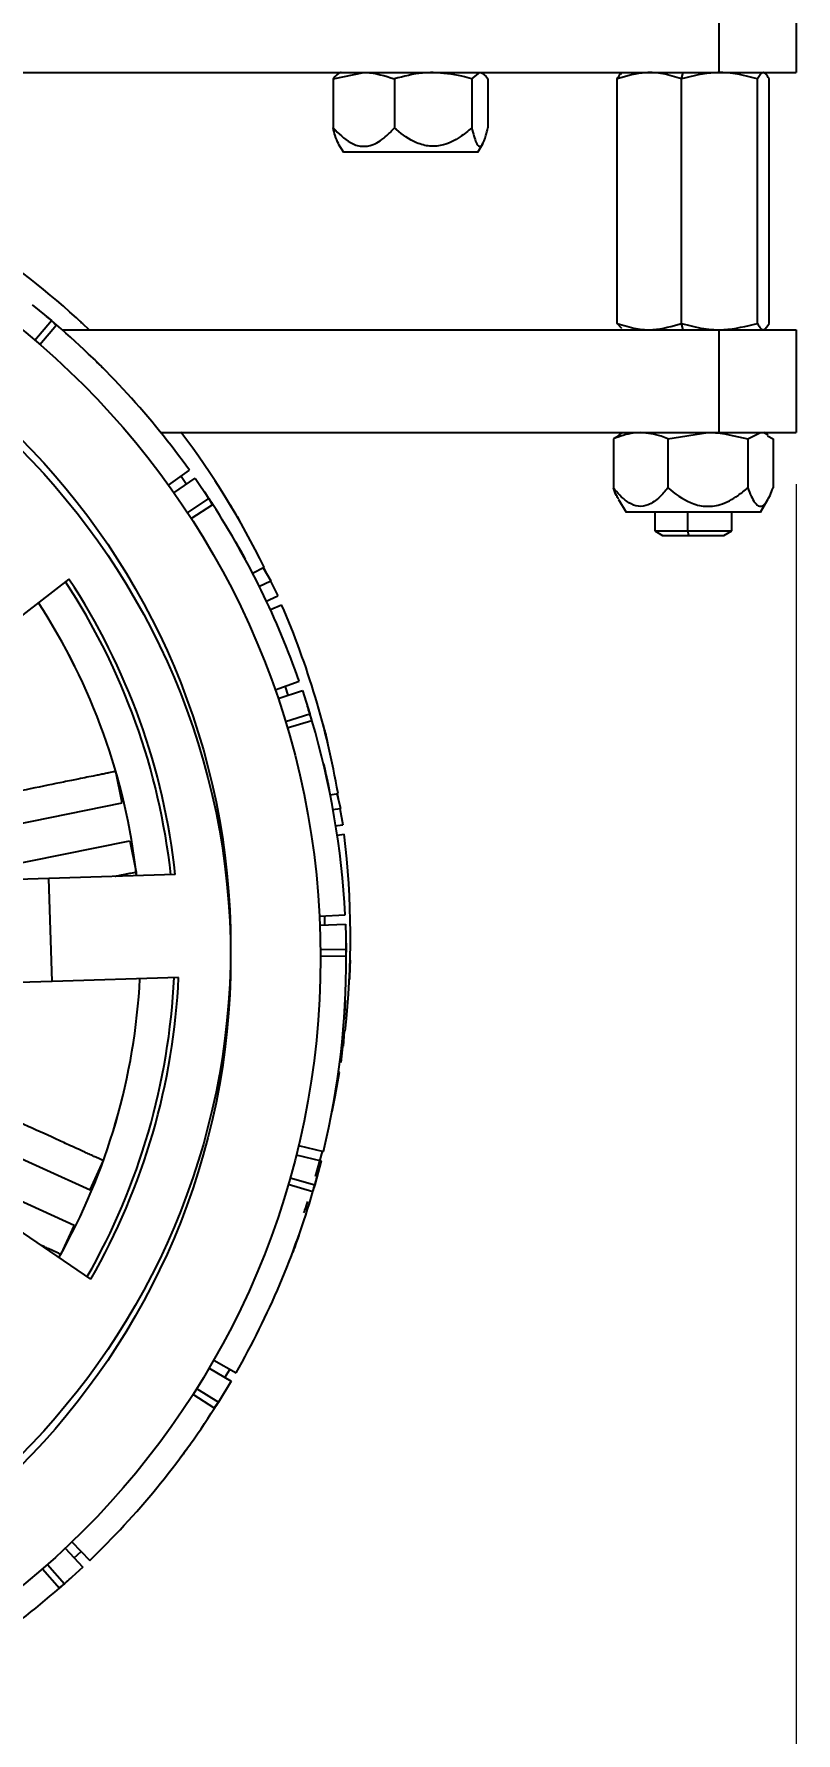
# Model space of a CAD drawing. Header units: millimetres. Extents: x 53 to 380, y 29 to 265.
# Drawn here: x 175.66 to 190.48, y 202.03 to 235.06 of the extents above; entities that cross this region are included whole.
import ezdxf

# ---------------------------------------------------------------- set-up
doc = ezdxf.new("R2010")
doc.units = ezdxf.units.MM
doc.styles.add('SLDTEXTSTYLE0', font='TXT', dxfattribs={"width": 0.75})
doc.dimstyles.new('SLDDIMSTYLE0', dxfattribs={"dimtxt": 3.5, "dimasz": 3.302, "dimexe": 0, "dimexo": 0.0625, "dimgap": 0.875, "dimtad": 1, "dimlfac": 2, "dimrnd": 1e-09, "dimzin": 4, "dimdsep": 46, "dimtxsty": 'SLDTEXTSTYLE0', "dimsah": 1, "dimcen": 0.09, "dimadec": 0, "dimazin": 1, "dimtfac": 1, "dimtofl": 0, "dimtmove": 0, "dimatfit": 3, "dimfxl": 1, "dimfrac": 2, "dimtolj": 1, "dimtzin": 12, "dimarcsym": 0})

# ---------------------------------------------------------------- blocks, each defined once
blk = doc.blocks.new('_D')
at = {"color": 7, "linetype": 'Continuous', "lineweight": 0, "transparency": 16777216}
for p, q in [((190.484, 226.312), (190.484, 184.535)), ((53.484, 210.562), (53.484, 184.535)), ((190.484, 185.535), (53.484, 185.535))]:
    blk.add_line(p, q, dxfattribs=at)
at = {"color": 7, "linetype": 'Continuous', "lineweight": 18, "transparency": 16777216}
for points in [[(53.484, 185.535), (56.786, 185.027), (56.786, 186.043)], [(190.484, 185.535), (187.182, 186.043), (187.182, 185.027)]]:
    blk.add_solid(points, dxfattribs=at)
at = {"color": 7, "linetype": 'Continuous', "lineweight": 18, "transparency": 16777216, "insert": (109.937, 190.047), "char_height": 3.5, "attachment_point": 1, "style": 'SLDTEXTSTYLE0'}
blk.add_mtext('274.00', dxfattribs=at)

msp = doc.modelspace()

# ---------------------------------------------------------------- linework, layer by layer
at = {"color": 7, "linetype": 'Continuous', "lineweight": 25}
for p, q in [((188.9835, 235.8116), (188.9835, 234.3116)), ((190.4835, 235.8116), (190.4835, 234.3116)), ((116.9602, 234.3116), (188.9835, 234.3116)), ((181.4786, 234.1888), (182.0738, 234.3116)), ((184.1741, 234.1888), (184.3313, 234.3116)), ((187.1085, 234.3116), (187.0921, 234.3021)), ((188.255, 234.1875), (188.2859, 234.3116)), ((188.9835, 234.3116), (190.4835, 234.3116)), ((189.875, 234.3021), (189.8585, 234.3116)), ((181.4786, 234.1888), (181.4786, 233.2366)), ((182.6691, 234.1888), (182.6691, 233.2366)), ((184.1741, 234.1888), (184.1741, 233.2366)), ((184.4885, 234.1888), (184.4885, 233.2366)), ((187.0066, 229.4357), (187.0066, 234.1875)), ((188.255, 229.4357), (188.255, 234.1875)), ((189.7319, 229.4357), (189.7319, 234.1875)), ((189.9605, 229.4357), (189.9605, 234.1875)), ((181.5767, 232.9313), (181.5781, 232.929)), ((181.5781, 232.929), (181.6773, 232.7616)), ((184.2898, 232.7616), (184.389, 232.929)), ((183.3997, 232.7616), (181.6773, 232.7616)), ((184.2898, 232.7616), (183.3997, 232.7616)), ((175.6248, 229.7982), (175.9969, 229.4918)), ((175.6734, 229.1105), (175.9969, 229.4918)), ((175.7721, 229.0261), (176.0988, 229.4047)), ((175.9969, 229.4918), (176.0919, 229.3967)), ((176.2057, 229.3116), (188.9835, 229.3116)), ((187.0932, 229.3322), (187.0066, 229.4357)), ((187.0921, 229.3211), (187.1085, 229.3116)), ((188.2859, 229.3116), (188.255, 229.4357)), ((188.9835, 229.3116), (188.9835, 227.3116)), ((188.9835, 229.3116), (190.4835, 229.3116)), ((189.8585, 229.3116), (189.875, 229.3211)), ((190.4835, 229.3116), (190.4835, 227.3116)), ((178.125, 227.3116), (188.9835, 227.3116)), ((187.1085, 227.3116), (187.0264, 227.2642)), ((187.9908, 227.1888), (188.7675, 227.3116)), ((188.9835, 227.3116), (190.4835, 227.3116)), ((189.5442, 227.1888), (189.7906, 227.3116)), ((189.9406, 227.2642), (189.8585, 227.3116)), ((187.037, 227.2459), (186.93, 227.1888)), ((186.93, 227.1888), (186.93, 226.2366)), ((187.9908, 227.1888), (187.9908, 226.2366)), ((189.5442, 227.1888), (189.5442, 226.2366)), ((189.93, 227.2459), (190.037, 227.1888)), ((190.037, 227.1888), (190.037, 226.2366)), ((178.2772, 226.2871), (178.6833, 226.5788)), ((178.3817, 226.1398), (178.7912, 226.4267)), ((178.5202, 226.4623), (178.6239, 226.3104)), ((178.7912, 226.4267), (179.0619, 226.0279)), ((178.6441, 225.7533), (179.0619, 226.0279)), ((179.0619, 226.0279), (179.1263, 225.9099)), ((187.0297, 226.0107), (187.0298, 226.0106)), ((187.0298, 226.0106), (187.1773, 225.7616)), ((189.7898, 225.7616), (189.9373, 226.0106)), ((178.7151, 225.6444), (179.1351, 225.9156)), ((187.5116, 225.7616), (187.1773, 225.7616)), ((189.7898, 225.7616), (187.5116, 225.7616)), ((187.7335, 225.7616), (187.7335, 225.4011)), ((189.2335, 225.4011), (189.2335, 225.7616)), ((187.7335, 225.4011), (187.8885, 225.3116)), ((187.7335, 225.4011), (188.3757, 225.4011)), ((187.8885, 225.3116), (188.398, 225.3116)), ((188.3757, 225.4011), (189.2335, 225.4011)), ((188.398, 225.3116), (188.3757, 225.4011)), ((188.398, 225.3116), (189.0785, 225.3116)), ((189.0785, 225.3116), (189.2335, 225.4011)), ((179.9096, 224.5811), (180.1384, 224.694)), ((180.119, 224.6844), (180.2664, 224.4284)), ((180.124, 224.6869), (180.1682, 224.5989)), ((176.3388, 224.4649), (174.3937, 222.9563)), ((180.0301, 224.3171), (180.2664, 224.4284)), ((180.2562, 224.4236), (180.4004, 224.1364)), ((180.1632, 224.0305), (180.4004, 224.1364)), ((180.2562, 223.8708), (180.4754, 223.9658)), ((180.347, 222.3106), (180.8188, 222.476)), ((180.5425, 222.3768), (180.598, 222.2028)), ((180.4058, 222.1398), (180.8795, 222.2997)), ((180.8795, 222.2997), (181.0269, 221.8408)), ((180.5487, 221.695), (181.0269, 221.8408)), ((180.586, 221.5706), (181.0655, 221.7125)), ((181.0269, 221.8408), (181.0554, 221.7095)), ((177.3733, 220.1108), (177.2488, 220.7233)), ((181.3717, 220.5112), (181.4017, 220.3681)), ((171.9835, 219.0154), (177.3733, 220.1108)), ((181.4214, 220.2705), (181.5731, 220.2969)), ((181.4655, 219.9817), (181.6211, 220.006)), ((181.5518, 220.2932), (181.6211, 220.006)), ((181.5574, 220.2942), (181.575, 220.1972)), ((181.61, 220.0042), (181.6674, 219.6881)), ((181.5129, 219.6672), (181.6674, 219.6881)), ((173.5302, 218.5644), (177.5227, 219.3759)), ((177.5227, 219.3759), (177.6472, 218.7634)), ((181.5575, 219.4867), (181.6914, 219.5033)), ((178.4076, 218.7173), (175.9473, 218.6402)), ((175.9473, 218.6402), (168.7037, 218.4131)), ((176.01, 216.6412), (175.9473, 218.6402)), ((181.2126, 217.9121), (181.712, 217.9378)), ((181.2209, 217.7316), (181.7205, 217.7516)), ((181.3092, 217.9171), (181.3129, 217.7342)), ((181.7205, 217.7516), (181.7327, 217.2698)), ((181.2327, 217.2646), (181.7327, 217.2698)), ((181.2335, 217.1347), (181.7335, 217.1357)), ((181.7327, 217.2698), (181.723, 217.1357)), ((178.4703, 216.7183), (176.01, 216.6412)), ((176.01, 216.6412), (168.7664, 216.414)), ((181.6695, 215.4348), (181.6299, 215.063)), ((181.6711, 215.6782), (181.711, 215.6737)), ((181.6895, 215.6762), (181.6751, 215.3811)), ((181.6951, 215.6755), (181.6847, 215.5776)), ((171.5435, 214.9606), (176.7479, 212.5876)), ((181.5813, 214.8821), (181.6008, 214.8789)), ((172.7307, 213.595), (176.4368, 211.9052)), ((180.804, 213.4478), (181.2904, 213.3319)), ((176.7479, 212.5876), (177.0072, 213.1563)), ((180.7611, 213.2723), (181.2461, 213.1508)), ((181.2461, 213.1508), (181.122, 212.685)), ((180.6408, 212.8209), (181.122, 212.685)), ((180.605, 212.696), (181.085, 212.5562)), ((181.122, 212.685), (181.0749, 212.5591)), ((176.7656, 210.8525), (174.7299, 212.2362)), ((176.4368, 211.9052), (176.1775, 211.3365)), ((179.0636, 209.1232), (179.4947, 208.87)), ((179.1542, 209.2795), (179.5882, 209.0312)), ((179.4947, 208.87), (179.2444, 208.458)), ((179.3727, 208.9387), (179.4694, 209.0964)), ((178.7514, 208.6142), (179.1726, 208.3448)), ((178.821, 208.724), (179.2444, 208.458)), ((179.2444, 208.458), (179.1638, 208.3505)), ((176.2659, 205.6205), (176.6082, 205.256)), ((176.3969, 205.7449), (176.7433, 205.3844)), ((176.44, 205.4316), (176.5759, 205.5555)), ((175.823, 205.22), (176.1512, 204.8428)), ((175.9206, 205.3057), (176.252, 204.9313)), ((176.6082, 205.256), (176.252, 204.9313)), ((176.252, 204.9313), (176.1443, 204.8508))]:
    msp.add_line(p, q, dxfattribs=at)
at = {"color": 8, "linetype": 'Continuous', "lineweight": 25}
msp.add_line((188.3757, 225.4011), (188.3757, 225.7616), dxfattribs=at)
at = {"color": 7, "linetype": 'Continuous', "lineweight": 25, "flags": 128}
for points in [[(181.4566, 214.1138), (181.5163, 214.4066), (181.6008, 214.8789)], [(181.1329, 212.8487), (181.1796, 213.0076), (181.27, 213.3342)]]:
    msp.add_lwpolyline(points, dxfattribs=at)
at = {"color": 7, "linetype": 'Continuous', "lineweight": 25}
for centre, radius in [((165.4835, 217.101), 15.75), ((165.4838, 217.3116), 14), ((165.4835, 217.101), 14)]:
    msp.add_circle(centre, radius, dxfattribs=at)
for centre, radius, start, end in [((165.5646, 217.506), 16.25, 46.59387, 56.15104), ((165.4835, 217.101), 16.25, 49.21313, 50.25292), ((165.4835, 217.101), 16.25, 35.67911, 49.21327), ((165.5646, 217.506), 16.25, 26.25325, 37.1481), ((165.4835, 217.101), 16.25, 32.84949, 33.88929), ((165.4835, 217.101), 16.25, 19.31547, 32.84963), ((165.4838, 217.3116), 12.9125, 6.23763, 33.35428), ((165.4838, 217.3116), 13, 6.20768, 33.38423), ((165.4835, 217.3116), 12.25, 6.47837, 33.11279), ((165.4838, 217.3116), 12.25, 6.47837, 33.11354), ((165.5646, 217.506), 16.25, 9.88961, 23.42377), ((165.4835, 217.101), 16.25, 16.48586, 17.52565), ((165.4835, 217.101), 16.25, 2.95183, 16.486), ((165.5646, 217.506), 16.25, 353.52597, 7.06014), ((165.4835, 217.101), 16.25, 0.12222, 1.16201), ((165.4835, 217.101), 16.25, 346.5882, 0.12236), ((165.4838, 217.3116), 12.9125, 330.23763, 357.35428), ((165.4838, 217.3116), 13, 330.20768, 357.38423), ((165.4835, 217.3116), 12.25, 330.47912, 357.11354), ((165.4838, 217.3116), 12.25, 330.47837, 357.11354), ((165.4835, 217.101), 16.25, 343.75858, 344.79838), ((165.4835, 217.101), 16.25, 330.22456, 343.75872), ((165.4835, 217.101), 16.25, 327.39495, 328.43474), ((165.4835, 217.101), 16.25, 313.86092, 327.39509), ((165.4835, 217.101), 16.25, 297.49729, 311.03145), ((165.4835, 217.101), 16.25, 311.03131, 312.07111)]:
    msp.add_arc(centre, radius, start, end, dxfattribs=at)
for points, knots in [([(181.6358, 234.3116), (181.632, 234.3115), (181.5789, 234.3097), (181.5269, 234.2471), (181.4786, 234.1888)], [0, 0, 0, 0, 0.0701532, 1, 1, 1, 1]), ([(182.0738, 234.3116), (182.0879, 234.3115), (182.289, 234.3097), (182.486, 234.2471), (182.6691, 234.1888)], [0, 0, 0, 0, 0.0701521, 1, 1, 1, 1]), ([(183.4216, 234.3116), (183.3532, 234.3098), (183.0985, 234.303), (182.8505, 234.237), (182.6691, 234.1888)], [0, 0, 0, 0, 0.2686352, 1, 1, 1, 1]), ([(184.1741, 234.1888), (184.1109, 234.2073), (183.8657, 234.2793), (183.6108, 234.2978), (183.4216, 234.3116)], [0, 0, 0, 0, 0.2575545, 1, 1, 1, 1]), ([(184.3313, 234.3116), (184.335, 234.3115), (184.3881, 234.3097), (184.4401, 234.2471), (184.4885, 234.1888)], [0, 0, 0, 0, 0.0701481, 1, 1, 1, 1]), ([(188.255, 234.1875), (188.1339, 234.2263), (187.9065, 234.2994), (187.4813, 234.3289), (187.1903, 234.2422), (187.0066, 234.1875)], [0, 0, 0, 0, 0.2956535, 0.5552824, 1, 1, 1, 1]), ([(187.0066, 234.1875), (187.0287, 234.231), (187.0571, 234.2868), (187.0864, 234.2933), (187.0928, 234.2947)], [0, 0, 0, 0, 0.7802085, 1, 1, 1, 1]), ([(189.7319, 234.1875), (189.5887, 234.2263), (189.3197, 234.2994), (188.8167, 234.3289), (188.4724, 234.2422), (188.255, 234.1875)], [0, 0, 0, 0, 0.2956524, 0.555281, 1, 1, 1, 1]), ([(189.9605, 234.1875), (189.9383, 234.2263), (189.8967, 234.2994), (189.8189, 234.3289), (189.7656, 234.2422), (189.7319, 234.1875)], [0, 0, 0, 0, 0.2956533, 0.5552832, 1, 1, 1, 1]), ([(181.5808, 232.9306), (181.5588, 232.9776), (181.5218, 233.0563), (181.491, 233.1848), (181.4786, 233.2366)], [0, 0, 0, 0, 0.5967589, 1, 1, 1, 1]), ([(181.4786, 233.2366), (181.5848, 233.1278), (181.7511, 232.9575), (182.0311, 232.8603), (182.2842, 232.9025), (182.4966, 233.0523), (182.6217, 233.186), (182.6691, 233.2366)], [0, 0, 0, 0, 0.299137, 0.4681417, 0.6379812, 0.8628307, 1, 1, 1, 1]), ([(184.1741, 233.2366), (184.1005, 233.1749), (183.935, 233.0364), (183.6591, 232.8954), (183.358, 232.863), (183.0319, 232.9545), (182.8128, 233.1104), (182.6824, 233.2249), (182.6691, 233.2366)], [0, 0, 0, 0, 0.1677338, 0.3769162, 0.5370133, 0.6969889, 0.9691368, 1, 1, 1, 1]), ([(184.1741, 233.2366), (184.2022, 233.1278), (184.2461, 232.9575), (184.32, 232.8603), (184.3869, 232.9025), (184.4429, 233.0523), (184.476, 233.186), (184.4885, 233.2366)], [0, 0, 0, 0, 0.2991379, 0.4681419, 0.6379816, 0.8628329, 1, 1, 1, 1]), ([(176.542, 229.4876), (176.5468, 229.4832), (176.5565, 229.4745), (176.6184, 229.4171), (176.6494, 229.3883)], [0, 0, 0, 0, 0.4988855, 1, 1, 1, 1]), ([(187.0066, 229.4357), (187.1276, 229.3969), (187.355, 229.3238), (187.7802, 229.2943), (188.0712, 229.381), (188.255, 229.4357)], [0, 0, 0, 0, 0.29565209, 0.55528417, 1, 1, 1, 1]), ([(188.255, 229.4357), (188.3982, 229.3969), (188.6672, 229.3238), (189.1703, 229.2943), (189.5146, 229.381), (189.7319, 229.4357)], [0, 0, 0, 0, 0.2956524, 0.5552853, 1, 1, 1, 1]), ([(189.7319, 229.4357), (189.7541, 229.3969), (189.7957, 229.3238), (189.8736, 229.2943), (189.9269, 229.381), (189.9605, 229.4357)], [0, 0, 0, 0, 0.2956527, 0.5552832, 1, 1, 1, 1]), ([(176.7358, 228.8249), (176.7409, 228.82), (176.7512, 228.8102), (176.8356, 228.7283), (176.9241, 228.642), (176.9914, 228.5739), (177.0056, 228.5594)], [0, 0, 0, 0, 0.3040608, 0.6094741, 0.9172036, 1, 1, 1, 1]), ([(187.4604, 227.3116), (187.4122, 227.3098), (187.2327, 227.303), (187.0579, 227.237), (186.93, 227.1888)], [0, 0, 0, 0, 0.2686315, 1, 1, 1, 1]), ([(187.9908, 227.1888), (187.9462, 227.2073), (187.7734, 227.2793), (187.5937, 227.2978), (187.4604, 227.3116)], [0, 0, 0, 0, 0.2575518, 1, 1, 1, 1]), ([(188.7675, 227.3116), (188.7859, 227.3115), (189.0482, 227.3097), (189.3052, 227.2471), (189.5442, 227.1888)], [0, 0, 0, 0, 0.0701467, 1, 1, 1, 1]), ([(187.0371, 226.0149), (187.021, 226.0378), (186.9819, 226.0936), (186.9493, 226.1835), (186.93, 226.2366)], [0, 0, 0, 0, 0.4095822, 1, 1, 1, 1]), ([(187.9908, 226.2366), (187.9389, 226.1749), (187.8222, 226.0364), (187.6278, 225.8954), (187.4155, 225.863), (187.1857, 225.9545), (187.0313, 226.1104), (186.9394, 226.2249), (186.93, 226.2366)], [0, 0, 0, 0, 0.16773475, 0.37691797, 0.53701324, 0.69698835, 0.96913664, 1, 1, 1, 1]), ([(187.9908, 226.2366), (188.1294, 226.1278), (188.3464, 225.9575), (188.7117, 225.8603), (189.042, 225.9025), (189.3191, 226.0523), (189.4824, 226.186), (189.5442, 226.2366)], [0, 0, 0, 0, 0.2991373, 0.4681416, 0.6379837, 0.862834, 1, 1, 1, 1]), ([(189.5442, 226.2366), (189.5882, 226.1278), (189.6571, 225.9575), (189.7729, 225.8603), (189.8777, 225.9025), (189.9656, 226.0523), (190.0174, 226.186), (190.037, 226.2366)], [0, 0, 0, 0, 0.2991386, 0.4681431, 0.6379818, 0.8628316, 1, 1, 1, 1]), ([(179.473, 225.9095), (179.4767, 225.9035), (179.4841, 225.8913), (179.5444, 225.7903), (179.6075, 225.684), (179.6547, 225.6007), (179.6647, 225.5831)], [0, 0, 0, 0, 0.30406038, 0.60947843, 0.91720518, 1, 1, 1, 1]), ([(179.583, 225.1799), (179.5865, 225.1738), (179.5936, 225.1614), (179.6516, 225.059), (179.7122, 224.9513), (179.7575, 224.867), (179.7671, 224.8491)], [0, 0, 0, 0, 0.3040605, 0.609475, 0.9172049, 1, 1, 1, 1]), ([(181.2771, 221.6507), (181.279, 221.6438), (181.2827, 221.63), (181.3121, 221.5161), (181.3426, 221.3964), (181.3645, 221.3032), (181.3691, 221.2835)], [0, 0, 0, 0, 0.3040605, 0.6094787, 0.917205, 1, 1, 1, 1]), ([(177.2488, 220.7233), (177.2173, 220.7169), (177.1774, 220.7088), (177.0988, 220.6928), (177.0538, 220.6837), (177.0051, 220.6738), (176.9538, 220.6634), (176.9053, 220.6535), (176.8024, 220.6326), (176.6807, 220.6079), (176.5053, 220.5722), (176.165, 220.503), (175.6225, 220.3928), (174.9293, 220.2519), (174.2453, 220.1129), (173.5712, 219.9758), (172.906, 219.8406), (172.3727, 219.7323), (172.072, 219.6711), (171.9835, 219.6532)], [0, 0, 0, 0, 0.0424929, 0.0537769, 0.0628054, 0.0712834, 0.0791482, 0.0875332, 0.0970292, 0.1425024, 0.192865, 0.2619337, 0.3877622, 0.4998402, 0.6147066, 0.7287853, 0.8414981, 0.9533837, 1, 1, 1, 1]), ([(181.2879, 220.8804), (181.2896, 220.8735), (181.293, 220.8596), (181.3197, 220.7451), (181.3475, 220.6247), (181.3672, 220.531), (181.3714, 220.5111)], [0, 0, 0, 0, 0.3040606, 0.6094757, 0.9172053, 1, 1, 1, 1]), ([(177.6472, 218.7634), (177.6157, 218.757), (177.5758, 218.7489), (177.4971, 218.7329), (177.4522, 218.7238), (177.4034, 218.7138), (177.352, 218.7034), (177.3042, 218.6937), (177.2643, 218.6856), (177.2467, 218.682), (177.2405, 218.6807)], [0, 0, 0, 0, 0.4160996, 0.5265949, 0.6149986, 0.6980159, 0.775035, 0.8571424, 0.9501289, 1, 1, 1, 1]), ([(181.8084, 217.0561), (181.8082, 217.049), (181.8079, 217.0347), (181.804, 216.9171), (181.7996, 216.7936), (181.7943, 216.6981), (181.7932, 216.6778)], [0, 0, 0, 0, 0.3040606, 0.60947879, 0.91720529, 1, 1, 1, 1]), ([(181.7125, 216.2747), (181.7122, 216.2676), (181.7115, 216.2534), (181.7049, 216.1359), (181.6976, 216.0125), (181.6901, 215.9171), (181.6886, 215.8969)], [0, 0, 0, 0, 0.3040606, 0.6094754, 0.9172048, 1, 1, 1, 1]), ([(177.0072, 213.1563), (176.978, 213.1696), (176.9409, 213.1865), (176.8679, 213.2198), (176.8262, 213.2388), (176.7809, 213.2595), (176.7333, 213.2812), (176.6882, 213.3017), (176.5927, 213.3453), (176.4798, 213.3968), (176.3169, 213.471), (176.0009, 213.6151), (175.4972, 213.8448), (174.8536, 214.1383), (174.2184, 214.4278), (173.5927, 214.7132), (172.9745, 214.995), (172.3505, 215.2796), (171.9459, 215.4641), (171.7378, 215.5589)], [0, 0, 0, 0, 0.0396476, 0.0501759, 0.0585998, 0.06651, 0.0738482, 0.0816718, 0.0905318, 0.1329599, 0.17995, 0.2443936, 0.3617963, 0.4663687, 0.5735432, 0.6799828, 0.7851477, 0.8895408, 1, 1, 1, 1]), ([(180.978, 212.359), (180.9618, 212.3105), (180.9414, 212.2489), (180.9093, 212.1584), (180.9025, 212.1392)], [0, 0, 0, 0, 0.7879899, 1, 1, 1, 1]), ([(176.1775, 211.3365), (176.1482, 211.3498), (176.1112, 211.3667), (176.0381, 211.4), (175.9964, 211.4191), (175.9512, 211.4397), (175.9034, 211.4615), (175.859, 211.4817), (175.8223, 211.4984), (175.8062, 211.5058), (175.8008, 211.5083)], [0, 0, 0, 0, 0.4170915, 0.5278494, 0.6164683, 0.699683, 0.7768815, 0.8591854, 0.9523921, 1, 1, 1, 1]), ([(180.8223, 211.7359), (180.82, 211.7292), (180.8153, 211.7157), (180.7759, 211.6049), (180.7342, 211.4886), (180.7001, 211.3991), (180.6929, 211.3802)], [0, 0, 0, 0, 0.3040606, 0.6094753, 0.9172056, 1, 1, 1, 1]), ([(178.6895, 207.6318), (178.6853, 207.626), (178.6771, 207.6144), (178.608, 207.5192), (178.5352, 207.4193), (178.4773, 207.3431), (178.4651, 207.3269)], [0, 0, 0, 0, 0.30406074, 0.60947435, 0.91720639, 1, 1, 1, 1])]:
    msp.add_open_spline(points, degree=3, knots=knots, dxfattribs=at)

# ---------------------------------------------------------------- dimensions: what is measured, and where the dimension line sits
at = {"color": 7, "linetype": 'Continuous', "lineweight": 18}
dim = msp.add_linear_dim(base=(53.4835, 185.5355), p1=(190.4835, 227.3116), p2=(53.4835, 211.5616), dimstyle='SLDDIMSTYLE0', dxfattribs=at)
dim.commit()
dim.dimension.update_dxf_attribs({"geometry": '_D', "text_midpoint": (117.0483, 185.5355), "dimtype": 160})

doc.saveas('drawing.dxf')
